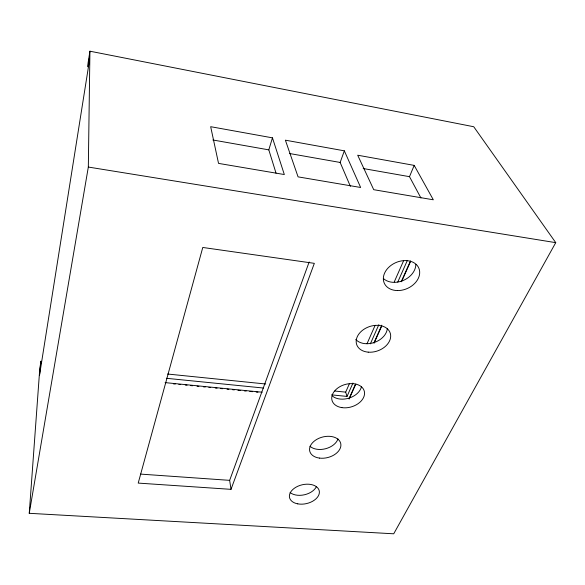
<?xml version="1.0" encoding="UTF-8"?>
<svg xmlns="http://www.w3.org/2000/svg" width="585" height="585" viewBox="0 0 585 585"><rect width="100%" height="100%" fill="white"/><g stroke="black" fill="none" stroke-linecap="round" stroke-linejoin="round"><path stroke-width="0.88" d="M29.25 513.308L88.328 167.054L89.929 51.202L473.74 126.74L555.75 242.651L393.72 533.798L29.25 513.308L39.787 368.616L40.965 361.15L39.517 375.27L89.183 62.259L89.234 58.741L87.955 66.836L88.013 63.326L89.929 51.202M276.04 173.182L268.808 149.862L272.456 137.848L210.666 126.689L218.534 163.39L284.325 174.542L272.456 137.848M350.386 186.344L340.156 162.454L344.338 150.835L285.385 140.181L298.072 176.867L360.645 187.478L344.338 150.835M231.009 489.345L314.335 263.345L202.776 247.462L138.214 483.093L231.009 489.345L229.656 480.351L309.165 261.97M420.944 198.008L409.493 176.67L414.195 165.387L357.691 155.215L373.727 189.694L433.317 199.792L414.195 165.387M331.585 394.868L347.022 396.418L345.684 392.133L349.362 383.789M367.029 343.702L375.124 325.333M394.261 281.911L403.46 261.034M347.022 396.418L352.945 383.065M370.349 343.841L378.861 324.646M397.749 282.08L407.372 260.383M349.033 398.619L355.373 384.433M373.998 342.7L381.822 325.172M401.193 281.773L410.509 260.91M349.121 399.08L355.826 384.067M374.078 343.19L381.53 326.51M401.646 281.465L410.59 261.451M140.502 474.099L229.656 480.351M165.094 382.612L262.175 392.213M173.438 383.877L175.251 384.06M178.886 384.418L180.707 384.594M185.248 385.047L187.068 385.222M190.703 385.581L192.523 385.764M197.065 386.21L198.885 386.392M203.426 386.839L205.24 387.021M208.882 387.38L210.695 387.562M215.236 388.009L217.057 388.191M220.691 388.55L222.512 388.725M227.053 389.179L228.874 389.354M232.508 389.712L234.322 389.895M237.956 390.253L240.684 390.524M244.318 390.882L246.139 391.065M249.773 391.423L252.501 391.694M256.135 392.052L257.948 392.228M166.345 378.29L263.491 388.038M167.602 374.027L265.729 384.009M334.781 391.029L345.684 392.133M88.328 167.054L555.75 242.651M212.838 139.976L268.808 149.862M289.619 153.533L340.156 162.454M363.183 168.524L409.493 176.67M361.479 386.597A16.607 11.605 -16.6 0 1 349.559 397.939A16.607 11.605 -16.6 0 1 332.704 396.323M337.984 438.911A15.802 10.567 -14.4 0 1 325.604 448.724A15.802 10.567 -14.4 0 1 309.94 446.245M316.507 486.442A15.086 9.652 -12.9 0 1 304.514 494.756A15.086 9.652 -12.9 0 1 290.087 492.511M415.84 264.457A18.625 14.113 -23.8 0 1 403.445 280.383A18.625 14.113 -23.8 0 1 383.409 278.54M387.307 328.748A17.535 12.782 -19.6 0 1 374.276 342.488A17.535 12.782 -19.6 0 1 355.768 339.497M341.889 407.628A16.79 11.627 -16.5 0 0 364.418 391.723A16.79 11.627 -16.5 0 0 338.093 387.804A16.79 11.627 -16.5 0 0 341.889 407.628M319.52 458.099A15.963 10.574 -14.4 0 0 340.733 443.481A15.963 10.574 -14.4 0 0 315.425 440.242A15.963 10.574 -14.4 0 0 319.52 458.099M297.765 503.86A15.232 9.645 -12.9 0 0 319.359 491.524A15.232 9.645 -12.9 0 0 296.032 487.166A15.232 9.645 -12.9 0 0 297.765 503.86M397.456 290.577A18.844 14.164 -23.5 0 0 418.889 268.274A18.844 14.164 -23.5 0 0 388.199 267.857A18.844 14.164 -23.5 0 0 397.456 290.577M368.214 352.155A17.733 12.819 -19.4 0 0 390.29 333.282A17.733 12.819 -19.4 0 0 361.793 330.891A17.733 12.819 -19.4 0 0 368.214 352.155"/></g></svg>
